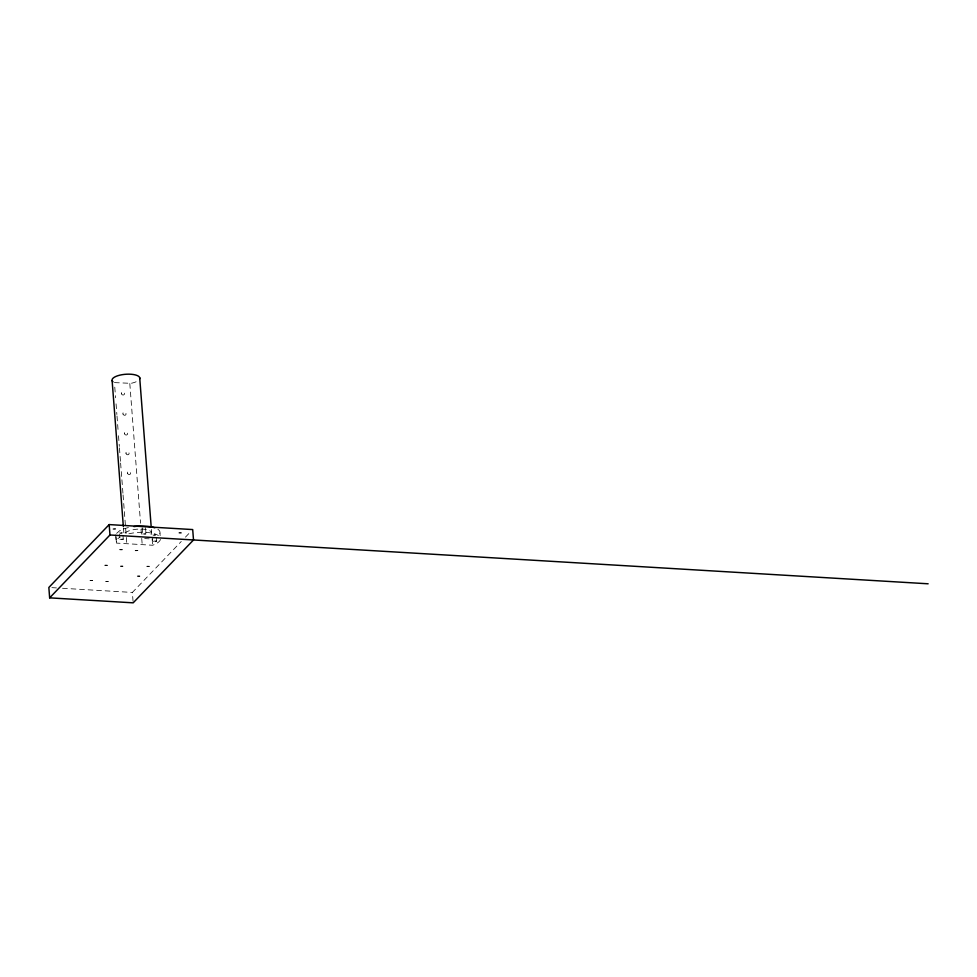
<?xml version="1.0" encoding="UTF-8"?>
<svg xmlns="http://www.w3.org/2000/svg" width="977" height="977" viewBox="0 0 977 977"><rect width="100%" height="100%" fill="white"/><g stroke="black" fill="none" stroke-linecap="round" stroke-linejoin="round"><path stroke-width="0.73" stroke-dasharray="4.88 3.66" d="M116.593 533.357L119.609 530.767A22.263 7.792 -4.4 0 1 128.39 527.568M160.436 539.402A22.263 7.792 -4.4 0 1 152.62 545.251L116.458 543.09L116.19 541.075L117.423 538.986L120.086 536.996M119.939 539.304L123.261 539.182L119.963 539.451L119.56 534.309M142.679 534.016L146 533.894L142.703 534.163L142.202 527.775M153.352 541.295C162.255 539.377 149.53 545.667 153.071 537.558M133.055 601.356L132.371 592.441L181.258 541.49M185.422 537.155L190.625 531.732M114.419 382.605L130.991 383.338A13.91 4.873 -4.4 0 0 136.768 381.445M144.694 538.571L149.163 538.828M51.891 587.641L56.446 587.91M62.516 588.276L132.371 592.441M159.947 533.173L160.143 535.665M156.381 537.435L156.674 541.173M151.386 529.485L151.618 532.526M152.143 539.011L152.62 545.251M145.524 527.653L146 533.894M129.807 383.521L140.554 523.208M141.018 529.278L141.482 535.347M141.726 538.388L142.202 544.629M114.773 387.161L115.591 397.786M116.055 403.855L116.874 414.492M116.996 416.007L118.046 429.672M118.51 435.742L119.328 446.367M119.45 447.893L120.501 461.559M120.611 463.074L121.783 478.254M121.905 479.78L122.955 493.446M123.065 494.96L124.238 510.141M124.36 511.655L126.106 534.431M126.338 537.472L126.815 543.713M123.456 527.885L123.92 533.967M122.98 535.433L123.261 539.182M115.97 536.849L116.458 543.09M115.701 534.834L116.19 541.075M128.879 533.796A22.263 7.792 -4.4 0 1 158.408 535.567M157.92 529.326A22.263 7.792 -4.4 0 1 158.714 535.249M125.105 532.905A13.91 4.873 -4.4 0 1 143.375 529.155A13.91 4.873 -4.4 0 1 150.543 535.091M112.917 529.033L115.665 528.923L112.917 529.033M135.168 550.71L137.916 550.613L135.168 550.71M89.957 580.558L92.644 580.582L89.957 580.558M119.56 532.917C121.991 535.298 124.103 530.841 119.56 532.917M104.661 565.231L107.348 565.268L104.661 565.231M119.56 549.709L122.247 549.746L119.56 549.709M105.626 581.498L108.313 581.523L105.626 581.498M120.33 566.172L123.017 566.196L120.33 566.172M152.962 534.908C155.404 537.289 157.517 532.831 152.962 534.908M137.281 576.112L139.967 576.137L137.281 576.112M146.709 566.294L149.396 566.318L146.709 566.294M178.754 532.892L181.441 532.917L178.754 532.892M127.547 473.283A1.673 1.453 43.8 0 0 130.222 474.138A1.673 1.453 43.8 0 0 129.318 471.488A1.673 1.453 43.8 0 0 127.547 473.283M126.033 453.536A1.673 1.453 43.8 0 0 128.708 454.39A1.673 1.453 43.8 0 0 127.804 451.74A1.673 1.453 43.8 0 0 126.033 453.536M124.506 433.788A1.673 1.453 43.8 0 0 127.181 434.643A1.673 1.453 43.8 0 0 126.277 431.993A1.673 1.453 43.8 0 0 124.506 433.788M122.992 414.04A1.673 1.453 43.8 0 0 125.667 414.895A1.673 1.453 43.8 0 0 124.763 412.245A1.673 1.453 43.8 0 0 122.992 414.04M121.429 393.768A1.673 1.453 43.8 0 0 124.103 394.623A1.673 1.453 43.8 0 0 123.2 391.972A1.673 1.453 43.8 0 0 121.429 393.768"/><path stroke-width="1.47" d="M109.18 524.588L48.85 587.458L49.644 597.851L133.177 602.833L193.507 539.963L192.701 529.571L109.18 524.588L109.974 534.981L49.644 597.851M109.974 534.981L928.15 583.794M139.699 377.659L151.154 526.444M112.123 380.615L123.334 526.371M133.922 526.579A22.263 7.792 -4.4 0 1 154.806 527.824M113.002 381.787A13.91 4.873 -4.4 0 1 124.36 374.386A13.91 4.873 -4.4 0 1 139.638 378.942"/></g></svg>
